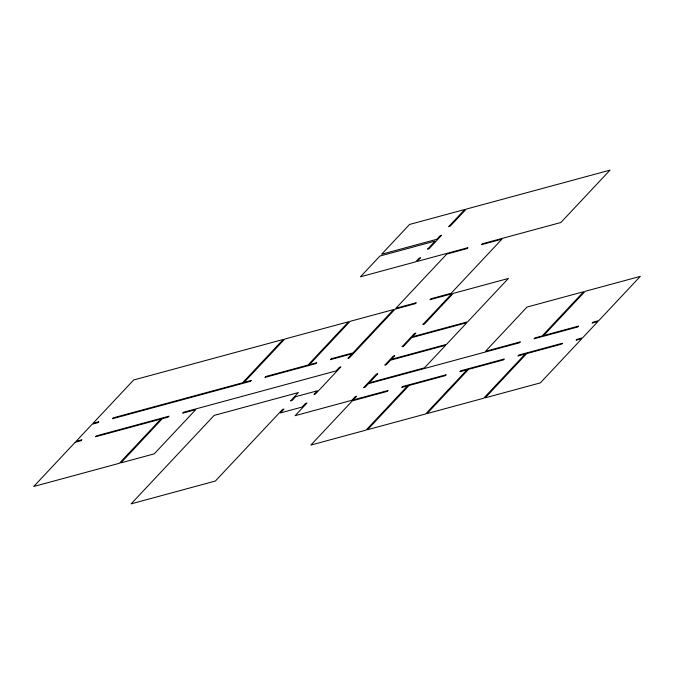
<?xml version="1.0" encoding="UTF-8"?>
<svg xmlns="http://www.w3.org/2000/svg" width="674" height="674" viewBox="0 0 674 674"><rect width="100%" height="100%" fill="white"/><g stroke="black" fill="none" stroke-linecap="round" stroke-linejoin="round"><path stroke-width="1.01" d="M75.202 442.279L33.7 486.502L119.391 463.282L160.892 419.06L95.54 436.769L96.382 435.859L169.014 416.187L168.163 417.088L162.35 418.664L120.84 462.895L154.245 453.838L195.755 409.615L182.688 413.154L183.539 412.252L336.031 370.927L339.426 367.305L340.884 366.917L315.474 393.987L314.025 394.383L317.395 390.785L295.608 396.691L292.053 400.482L290.587 400.887L298.388 392.571L214.155 415.395L131.144 503.857L215.385 481.034L282.516 409.489L283.973 409.093L280.359 412.943L302.146 407.037L305.533 403.431L306.982 403.035L295.128 415.673L351.769 400.322L355.156 396.716L356.605 396.32L353.227 399.926L388.089 390.482L387.247 391.383L352.376 400.828L310.874 445.059L366.066 430.105L407.568 385.873L401.763 387.449L402.614 386.547L446.188 374.736L445.346 375.637L409.017 385.486L367.515 429.709L425.614 413.971L467.116 369.74L459.862 371.711L460.704 370.801L504.278 358.998L503.427 359.899L468.565 369.344L427.063 413.575L483.705 398.233L525.215 354.002L517.952 355.965L518.795 355.063L562.394 343.251L561.552 344.153L526.664 353.606L485.162 397.837L540.346 382.883L581.856 338.651L576.076 340.218L576.927 339.317L582.698 337.75L597.948 321.498L592.151 323.073L593.002 322.172L598.798 320.597L640.3 276.374L585.108 291.328L543.606 335.551L578.461 326.106L577.618 327.008L534.052 338.811L534.903 337.91L542.149 335.947L583.659 291.716L527.017 307.066L485.507 351.297L520.362 341.853L519.511 342.754L368.467 383.683L365.097 387.28L363.64 387.668L376.336 374.137L377.794 373.75L369.318 382.781L424.51 367.827L445.683 345.257L390.49 360.211L386.261 364.718L384.812 365.114L393.279 356.091L394.728 355.695L391.341 359.309L446.533 344.355L466.863 322.694L411.679 337.64L403.499 346.352L402.049 346.748L414.451 333.529L415.9 333.133L412.513 336.739L467.705 321.784L508.365 278.463L453.172 293.417L424.376 324.11L422.918 324.506L451.723 293.813L429.97 299.703L430.821 298.801L451.117 293.3L501.936 239.144L481.624 244.645L482.466 243.744L560.886 222.496L610.012 170.143L466.223 209.108L450.148 226.228L448.699 226.624L464.774 209.496L409.581 224.45L381.627 254.241L436.819 239.287L440.206 235.673L441.664 235.285L428.976 248.799L427.518 249.195L435.126 241.09L379.934 256.044L360.455 276.803L415.647 261.849L419.068 258.201L420.517 257.813L417.096 261.461L467.941 247.678L467.099 248.58L446.752 254.098L395.924 308.254L416.254 302.744L415.403 303.645L395.082 309.155L349.351 357.886L347.902 358.282L352.123 353.783L330.336 359.68L331.187 358.779L352.965 352.881L393.624 309.551L350.059 321.355L309.4 364.685L316.67 362.713L315.828 363.615L264.983 377.389L265.834 376.488L307.942 365.081L348.601 321.751L284.698 339.064L244.039 382.394L251.309 380.422L250.458 381.324L112.516 418.706L113.358 417.804L242.589 382.79L283.248 339.46L133.654 379.993L92.995 423.323L98.808 421.747L97.966 422.649L92.144 424.224L76.052 441.369L81.866 439.793L81.023 440.695L75.202 442.279"/></g></svg>
